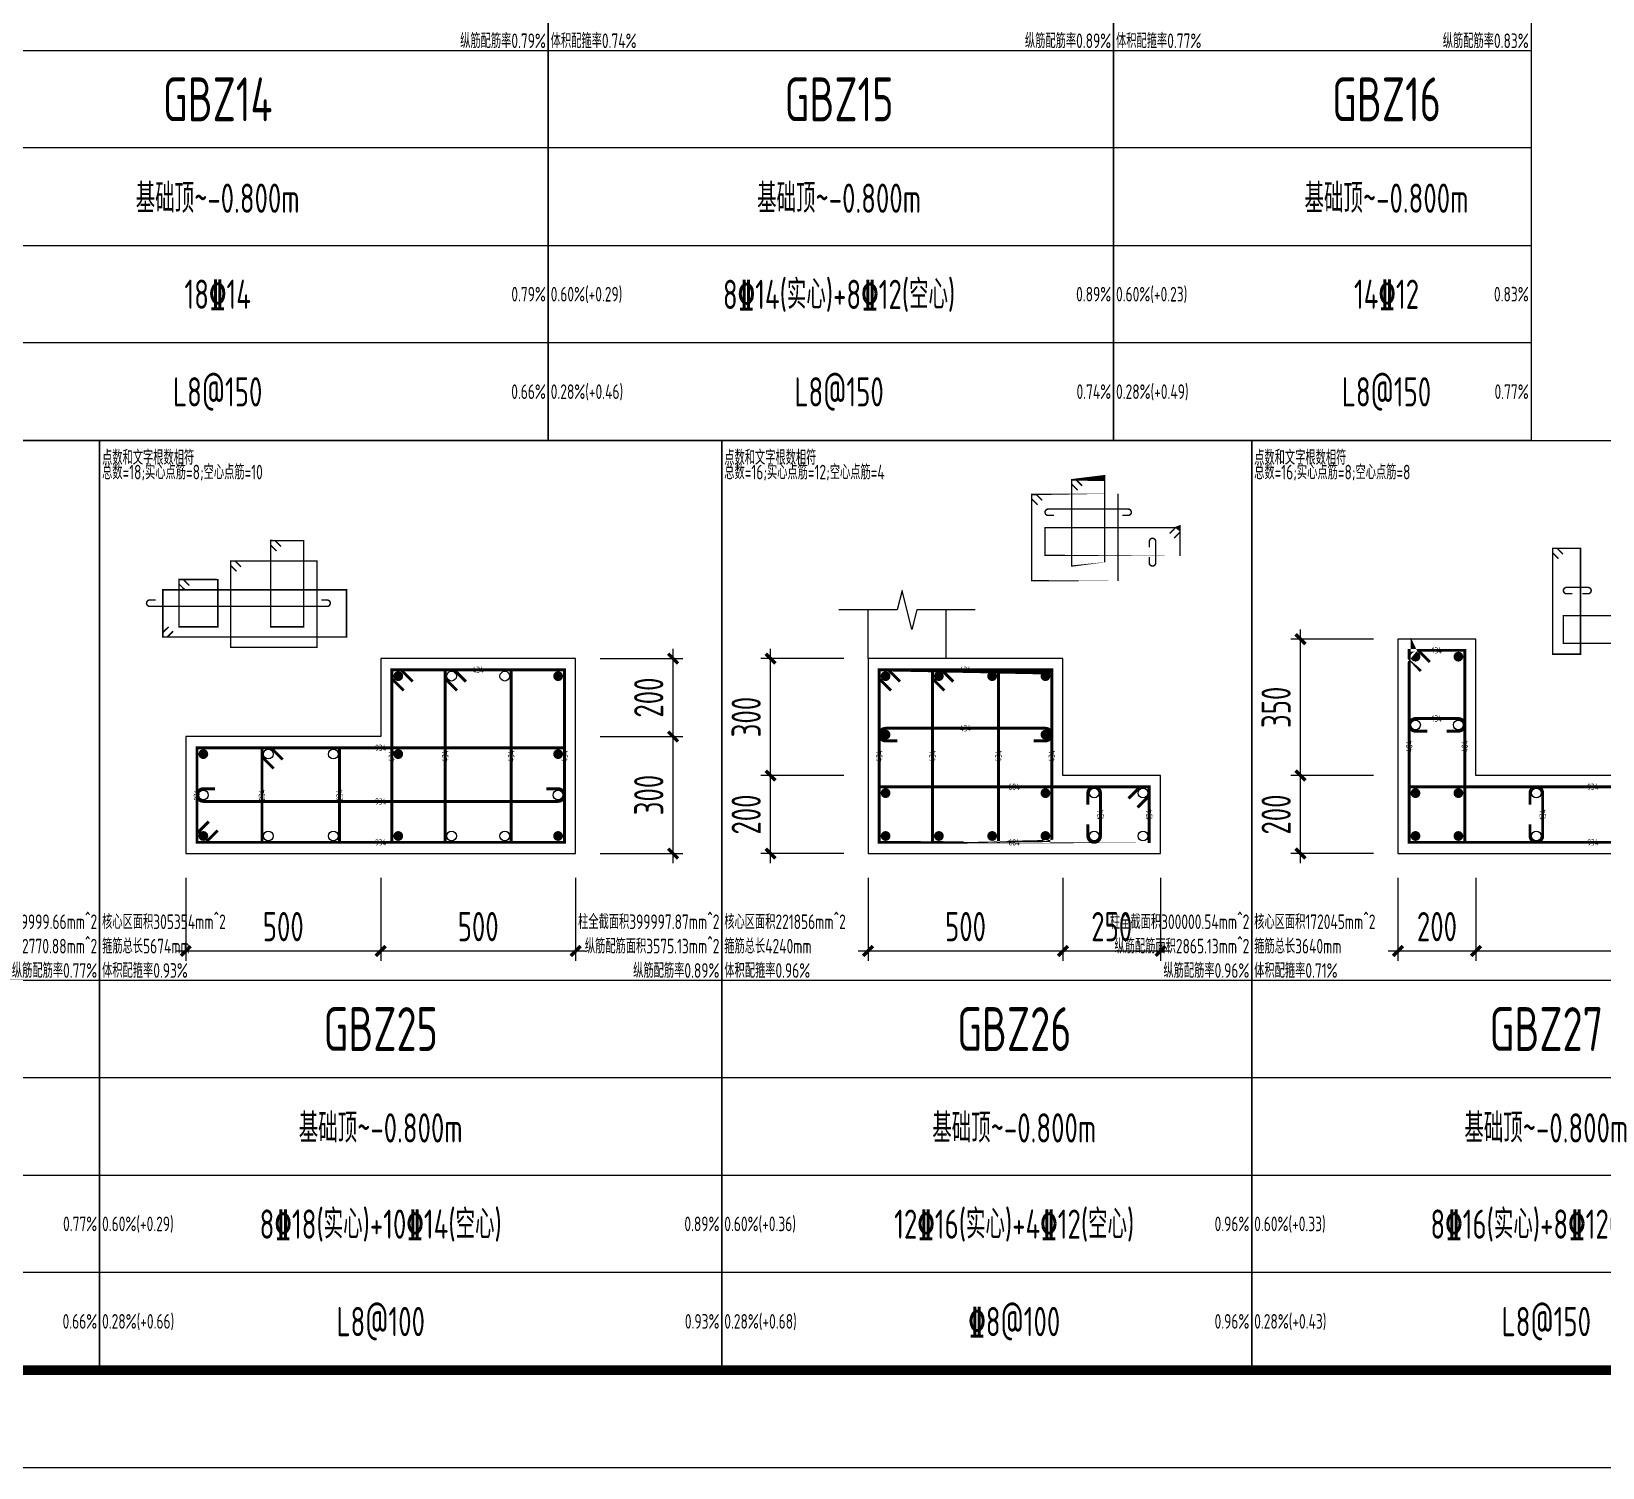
# Model space of a CAD drawing. Extents: x -1712635 to -854203, y -534641 to -21985.
# Drawn here: x -1324721 to -1308601, y -120393 to -105658 of the extents above; entities that cross this region are included whole.
import ezdxf
from ezdxf.enums import TextEntityAlignment as Align

# ---------------------------------------------------------------- set-up
doc = ezdxf.new("R2010")
doc.units = 0
doc.header["$LTSCALE"] = 1000
doc.layers.get('0').update_dxf_attribs({"linetype": 'CONTINUOUS'})
doc.layers.get('Defpoints').update_dxf_attribs({"linetype": 'CONTINUOUS'})
for name, color, linetype in [('-TK', 7, 'CONTINUOUS'), ('COLU_DE_DIM', 3, 'CONTINUOUS'), ('COLU_DE_TH', 7, 'CONTINUOUS'), ('LINK', 6, 'CONTINUOUS'), ('LINK-INDEX', 6, 'CONTINUOUS'), ('REIN', 6, 'CONTINUOUS'), ('TAB', 7, 'CONTINUOUS'), ('TAB_TEXT', 7, 'CONTINUOUS'), ('THIN', 7, 'CONTINUOUS')]:
    doc.layers.add(name, color=color, linetype=linetype)
doc.layers.add('箍筋长度', color=3, linetype='CONTINUOUS', plot=False)
doc.layers.add('配箍校核', color=34, linetype='CONTINUOUS', plot=False)
doc.styles.add('BW_Rein', font='Tssdeng.shx', dxfattribs={"width": 0.7, "bigfont": 'hztxt.shx'})
doc.styles.add('TSSD_DIMENSION', font='Tssdeng.shx', dxfattribs={"width": 0.7, "bigfont": 'tssdchn.shx'})
doc.styles.add('TSSD_REIN', font='tssdeng.shx', dxfattribs={"width": 0.7, "height": 300, "bigfont": 'tssdchn.shx'})
doc.dimstyles.new('TSSD_25_100', dxfattribs={"dimtxt": 300, "dimasz": 100, "dimexe": 100, "dimexo": 250, "dimgap": 100, "dimtad": 1, "dimdec": 0, "dimlfac": 0.25, "dimzin": 0, "dimdsep": 46, "dimtxsty": 'TSSD_DIMENSION', "dimblk": 'ARCHTICK', "dimcen": 0, "dimdle": 100, "dimclrt": 7, "dimadec": 0, "dimazin": 0, "dimtfac": 1, "dimtdec": 0, "dimtix": 1, "dimtmove": 2, "dimatfit": 3, "dimldrblk": 'ARCHTICK', "dimfxl": 0, "dimtolj": 1, "dimtzin": 0, "dimarcsym": 0})

# ---------------------------------------------------------------- blocks, each defined once
blk = doc.blocks.new('_ArchTick')
at = {"color": 0, "const_width": 0.35}
blk.add_lwpolyline([(-0.5, -0.5), (0.5, 0.5)], dxfattribs=at)
blk = doc.blocks.new('*D282')
at = {"layer": 'COLU_DE_DIM', "color": 0, "lineweight": -2}
for p, q in [((-1323137.053303385, -114342.7904339787), (-1323137.053303385, -115192.7904339787)), ((-1321137.057811829, -114342.7904339787), (-1321137.057811829, -115192.7904339787)), ((-1323237.053303385, -115092.7904339787), (-1321037.057811829, -115092.7904339787))]:
    blk.add_line(p, q, dxfattribs=at)
at = {"layer": 'Defpoints', "color": 0}
for p in [(-1323137.053303385, -114092.7904339787), (-1321137.057811829, -114092.7904339787), (-1321137.057811829, -115092.7904339787)]:
    blk.add_point(p, dxfattribs=at)
at = {"layer": 'COLU_DE_DIM', "color": 0, "lineweight": -2, "xscale": 100, "yscale": 100, "zscale": 100, "rotation": 180}
blk.add_blockref('_ArchTick', (-1323137.053303385, -115092.7904339787), dxfattribs=at)
at = {"layer": 'COLU_DE_DIM', "color": 0, "lineweight": -2, "xscale": 100, "yscale": 100, "zscale": 100}
blk.add_blockref('_ArchTick', (-1321137.057811829, -115092.7904339787), dxfattribs=at)
at = {"layer": 'COLU_DE_DIM', "color": 7, "insert": (-1322137.055557607, -114842.7904339787), "char_height": 300, "attachment_point": 5, "style": 'TSSD_DIMENSION'}
blk.add_mtext('\\A1;500', dxfattribs=at)
blk = doc.blocks.new('*D283')
at = {"layer": 'COLU_DE_DIM', "color": 0, "lineweight": -2}
for p, q in [((-1321137.057811829, -114342.7904339787), (-1321137.057811829, -115192.7904339787)), ((-1319137.08642144, -114342.7904339787), (-1319137.08642144, -115192.7904339787)), ((-1321237.057811829, -115092.7904339787), (-1319037.08642144, -115092.7904339787))]:
    blk.add_line(p, q, dxfattribs=at)
at = {"layer": 'Defpoints', "color": 0}
for p in [(-1321137.057811829, -114092.7904339787), (-1319137.08642144, -114092.7904339787), (-1319137.08642144, -115092.7904339787)]:
    blk.add_point(p, dxfattribs=at)
at = {"layer": 'COLU_DE_DIM', "color": 0, "lineweight": -2, "xscale": 100, "yscale": 100, "zscale": 100, "rotation": 180}
blk.add_blockref('_ArchTick', (-1321137.057811829, -115092.7904339787), dxfattribs=at)
at = {"layer": 'COLU_DE_DIM', "color": 0, "lineweight": -2, "xscale": 100, "yscale": 100, "zscale": 100}
blk.add_blockref('_ArchTick', (-1319137.08642144, -115092.7904339787), dxfattribs=at)
at = {"layer": 'COLU_DE_DIM', "color": 7, "insert": (-1320137.072116634, -114842.7904339787), "char_height": 300, "attachment_point": 5, "style": 'TSSD_DIMENSION'}
blk.add_mtext('\\A1;500', dxfattribs=at)
blk = doc.blocks.new('*D284')
at = {"layer": 'COLU_DE_DIM', "color": 0, "lineweight": -2}
for p, q in [((-1318137.057811829, -114192.7904339787), (-1318137.057811829, -112792.7904305903)), ((-1318887.057811829, -112892.7904305903), (-1318037.057811829, -112892.7904305903)), ((-1318887.057811829, -114092.7904339787), (-1318037.057811829, -114092.7904339787))]:
    blk.add_line(p, q, dxfattribs=at)
at = {"layer": 'Defpoints', "color": 0}
for p in [(-1319137.057811829, -112892.7904305903), (-1318137.057811829, -112892.7904305903), (-1319137.057811829, -114092.7904339787)]:
    blk.add_point(p, dxfattribs=at)
at = {"layer": 'COLU_DE_DIM', "color": 0, "lineweight": -2, "xscale": 100, "yscale": 100, "zscale": 100}
for p, rotation in [((-1318137.057811829, -112892.7904305903), 90), ((-1318137.057811829, -114092.7904339787), 270)]:
    blk.add_blockref('_ArchTick', p, dxfattribs=dict(at, rotation=rotation))
at = {"layer": 'COLU_DE_DIM', "color": 7, "insert": (-1318387.057811829, -113492.7904322847), "char_height": 300, "attachment_point": 5, "rotation": 90, "style": 'TSSD_DIMENSION'}
blk.add_mtext('\\A1;300', dxfattribs=at)
blk = doc.blocks.new('*D285')
at = {"layer": 'COLU_DE_DIM', "color": 0, "lineweight": -2}
for p, q in [((-1318137.057811829, -112992.7904305903), (-1318137.057811829, -111992.7904347786)), ((-1318887.057811829, -112092.7904347786), (-1318037.057811829, -112092.7904347786)), ((-1318887.057811829, -112892.7904305903), (-1318037.057811829, -112892.7904305903))]:
    blk.add_line(p, q, dxfattribs=at)
at = {"layer": 'Defpoints', "color": 0}
for p in [(-1319137.057811829, -112092.7904347786), (-1318137.057811829, -112092.7904347786), (-1319137.057811829, -112892.7904305903)]:
    blk.add_point(p, dxfattribs=at)
at = {"layer": 'COLU_DE_DIM', "color": 0, "lineweight": -2, "xscale": 100, "yscale": 100, "zscale": 100}
for p, rotation in [((-1318137.057811829, -112092.7904347786), 90), ((-1318137.057811829, -112892.7904305903), 270)]:
    blk.add_blockref('_ArchTick', p, dxfattribs=dict(at, rotation=rotation))
at = {"layer": 'COLU_DE_DIM', "color": 7, "insert": (-1318387.057811829, -112492.7904326846), "char_height": 300, "attachment_point": 5, "rotation": 90, "style": 'TSSD_DIMENSION'}
blk.add_mtext('\\A1;200', dxfattribs=at)
blk = doc.blocks.new('*D286')
at = {"layer": 'COLU_DE_DIM', "color": 0, "lineweight": -2}
for p, q in [((-1316137.029202182, -114342.7904348215), (-1316137.029202182, -115192.7904348215)), ((-1314137.057811829, -114342.7904348215), (-1314137.057811829, -115192.7904348215)), ((-1316237.029202182, -115092.7904348215), (-1314037.057811829, -115092.7904348215))]:
    blk.add_line(p, q, dxfattribs=at)
at = {"layer": 'Defpoints', "color": 0}
for p in [(-1316137.029202182, -114092.7904348215), (-1314137.057811829, -114092.7904348215), (-1314137.057811829, -115092.7904348215)]:
    blk.add_point(p, dxfattribs=at)
at = {"layer": 'COLU_DE_DIM', "color": 0, "lineweight": -2, "xscale": 100, "yscale": 100, "zscale": 100, "rotation": 180}
blk.add_blockref('_ArchTick', (-1316137.029202182, -115092.7904348215), dxfattribs=at)
at = {"layer": 'COLU_DE_DIM', "color": 0, "lineweight": -2, "xscale": 100, "yscale": 100, "zscale": 100}
blk.add_blockref('_ArchTick', (-1314137.057811829, -115092.7904348215), dxfattribs=at)
at = {"layer": 'COLU_DE_DIM', "color": 7, "insert": (-1315137.043507005, -114842.7904348215), "char_height": 300, "attachment_point": 5, "style": 'TSSD_DIMENSION'}
blk.add_mtext('\\A1;500', dxfattribs=at)
blk = doc.blocks.new('*D287')
at = {"layer": 'COLU_DE_DIM', "color": 0, "lineweight": -2}
for p, q in [((-1314137.057811829, -114342.7904348215), (-1314137.057811829, -115192.7904348215)), ((-1313137.011294806, -114342.7904348215), (-1313137.011294806, -115192.7904348215)), ((-1314237.057811829, -115092.7904348215), (-1313037.011294806, -115092.7904348215))]:
    blk.add_line(p, q, dxfattribs=at)
at = {"layer": 'Defpoints', "color": 0}
for p in [(-1314137.057811829, -114092.7904348215), (-1313137.011294806, -114092.7904348215), (-1313137.011294806, -115092.7904348215)]:
    blk.add_point(p, dxfattribs=at)
at = {"layer": 'COLU_DE_DIM', "color": 0, "lineweight": -2, "xscale": 100, "yscale": 100, "zscale": 100, "rotation": 180}
blk.add_blockref('_ArchTick', (-1314137.057811829, -115092.7904348215), dxfattribs=at)
at = {"layer": 'COLU_DE_DIM', "color": 0, "lineweight": -2, "xscale": 100, "yscale": 100, "zscale": 100}
blk.add_blockref('_ArchTick', (-1313137.011294806, -115092.7904348215), dxfattribs=at)
at = {"layer": 'COLU_DE_DIM', "color": 7, "insert": (-1313637.034553317, -114842.7904348215), "char_height": 300, "attachment_point": 5, "style": 'TSSD_DIMENSION'}
blk.add_mtext('\\A1;250', dxfattribs=at)
blk = doc.blocks.new('*D288')
at = {"layer": 'COLU_DE_DIM', "color": 0, "lineweight": -2}
for p, q in [((-1316387.029202217, -113292.7904348214), (-1317237.029202217, -113292.7904348214)), ((-1317137.029202217, -114192.7904348215), (-1317137.029202217, -113192.7904348214)), ((-1316387.029202217, -114092.7904348215), (-1317237.029202217, -114092.7904348215))]:
    blk.add_line(p, q, dxfattribs=at)
at = {"layer": 'Defpoints', "color": 0}
for p in [(-1317137.029202217, -113292.7904348214), (-1316137.029202217, -113292.7904348214), (-1316137.029202217, -114092.7904348215)]:
    blk.add_point(p, dxfattribs=at)
at = {"layer": 'COLU_DE_DIM', "color": 0, "lineweight": -2, "xscale": 100, "yscale": 100, "zscale": 100}
for p, rotation in [((-1317137.029202217, -113292.7904348214), 90), ((-1317137.029202217, -114092.7904348215), 270)]:
    blk.add_blockref('_ArchTick', p, dxfattribs=dict(at, rotation=rotation))
at = {"layer": 'COLU_DE_DIM', "color": 7, "insert": (-1317387.029202217, -113692.7904348217), "char_height": 300, "attachment_point": 5, "rotation": 90, "style": 'TSSD_DIMENSION'}
blk.add_mtext('\\A1;200', dxfattribs=at)
blk = doc.blocks.new('*D289')
at = {"layer": 'COLU_DE_DIM', "color": 0, "lineweight": -2}
for p, q in [((-1317137.029202217, -113392.7904348214), (-1317137.029202217, -111992.7904348215)), ((-1316387.029202217, -112092.7904348215), (-1317237.029202217, -112092.7904348215)), ((-1316387.029202217, -113292.7904348214), (-1317237.029202217, -113292.7904348214))]:
    blk.add_line(p, q, dxfattribs=at)
at = {"layer": 'Defpoints', "color": 0}
for p in [(-1317137.029202217, -112092.7904348215), (-1316137.029202217, -112092.7904348215), (-1316137.029202217, -113292.7904348214)]:
    blk.add_point(p, dxfattribs=at)
at = {"layer": 'COLU_DE_DIM', "color": 0, "lineweight": -2, "xscale": 100, "yscale": 100, "zscale": 100}
for p, rotation in [((-1317137.029202217, -112092.7904348215), 90), ((-1317137.029202217, -113292.7904348214), 270)]:
    blk.add_blockref('_ArchTick', p, dxfattribs=dict(at, rotation=rotation))
at = {"layer": 'COLU_DE_DIM', "color": 7, "insert": (-1317387.029202217, -112692.7904348217), "char_height": 300, "attachment_point": 5, "rotation": 90, "style": 'TSSD_DIMENSION'}
blk.add_mtext('\\A1;300', dxfattribs=at)
blk = doc.blocks.new('*D294')
at = {"layer": 'COLU_DE_DIM', "color": 0, "lineweight": -2}
for p, q in [((-1310700.184408759, -114342.7904348215), (-1310700.184408759, -115192.7904348215)), ((-1309900.184408759, -114342.7904348215), (-1309900.184408759, -115192.7904348215)), ((-1310800.184408759, -115092.7904348215), (-1309800.184408759, -115092.7904348215))]:
    blk.add_line(p, q, dxfattribs=at)
at = {"layer": 'Defpoints', "color": 0}
for p in [(-1310700.184408759, -114092.7904348215), (-1309900.184408759, -114092.7904348215), (-1309900.184408759, -115092.7904348215)]:
    blk.add_point(p, dxfattribs=at)
at = {"layer": 'COLU_DE_DIM', "color": 0, "lineweight": -2, "xscale": 100, "yscale": 100, "zscale": 100, "rotation": 180}
blk.add_blockref('_ArchTick', (-1310700.184408759, -115092.7904348215), dxfattribs=at)
at = {"layer": 'COLU_DE_DIM', "color": 0, "lineweight": -2, "xscale": 100, "yscale": 100, "zscale": 100}
blk.add_blockref('_ArchTick', (-1309900.184408759, -115092.7904348215), dxfattribs=at)
at = {"layer": 'COLU_DE_DIM', "color": 7, "insert": (-1310300.184408759, -114842.7904348215), "char_height": 300, "attachment_point": 5, "style": 'TSSD_DIMENSION'}
blk.add_mtext('\\A1;200', dxfattribs=at)
blk = doc.blocks.new('*D295')
at = {"layer": 'COLU_DE_DIM', "color": 0, "lineweight": -2}
for p, q in [((-1309900.184408759, -114342.7904348215), (-1309900.184408759, -115192.7904348215)), ((-1306700.182869201, -114342.7904348215), (-1306700.182869201, -115192.7904348215)), ((-1310000.184408759, -115092.7904348215), (-1306600.182869201, -115092.7904348215))]:
    blk.add_line(p, q, dxfattribs=at)
at = {"layer": 'Defpoints', "color": 0}
for p in [(-1309900.184408759, -114092.7904348215), (-1306700.182869201, -114092.7904348215), (-1306700.182869201, -115092.7904348215)]:
    blk.add_point(p, dxfattribs=at)
at = {"layer": 'COLU_DE_DIM', "color": 0, "lineweight": -2, "xscale": 100, "yscale": 100, "zscale": 100, "rotation": 180}
blk.add_blockref('_ArchTick', (-1309900.184408759, -115092.7904348215), dxfattribs=at)
at = {"layer": 'COLU_DE_DIM', "color": 0, "lineweight": -2, "xscale": 100, "yscale": 100, "zscale": 100}
blk.add_blockref('_ArchTick', (-1306700.182869201, -115092.7904348215), dxfattribs=at)
at = {"layer": 'COLU_DE_DIM', "color": 7, "insert": (-1308300.18363898, -114842.7904348215), "char_height": 300, "attachment_point": 5, "style": 'TSSD_DIMENSION'}
blk.add_mtext('\\A1;800', dxfattribs=at)
blk = doc.blocks.new('*D296')
at = {"layer": 'COLU_DE_DIM', "color": 0, "lineweight": -2}
for p, q in [((-1310950.184408759, -113292.7904348215), (-1311800.184408759, -113292.7904348215)), ((-1311700.184408759, -114192.7904348215), (-1311700.184408759, -113192.7904348215)), ((-1310950.184408759, -114092.7904348215), (-1311800.184408759, -114092.7904348215))]:
    blk.add_line(p, q, dxfattribs=at)
at = {"layer": 'Defpoints', "color": 0}
for p in [(-1311700.184408759, -113292.7904348215), (-1310700.184408759, -113292.7904348215), (-1310700.184408759, -114092.7904348215)]:
    blk.add_point(p, dxfattribs=at)
at = {"layer": 'COLU_DE_DIM', "color": 0, "lineweight": -2, "xscale": 100, "yscale": 100, "zscale": 100}
for p, rotation in [((-1311700.184408759, -113292.7904348215), 90), ((-1311700.184408759, -114092.7904348215), 270)]:
    blk.add_blockref('_ArchTick', p, dxfattribs=dict(at, rotation=rotation))
at = {"layer": 'COLU_DE_DIM', "color": 7, "insert": (-1311950.184408759, -113692.7904348217), "char_height": 300, "attachment_point": 5, "rotation": 90, "style": 'TSSD_DIMENSION'}
blk.add_mtext('\\A1;200', dxfattribs=at)
blk = doc.blocks.new('*D297')
at = {"layer": 'COLU_DE_DIM', "color": 0, "lineweight": -2}
for p, q in [((-1311700.184408759, -113392.7904348215), (-1311700.184408759, -111793.1285749106)), ((-1310950.184408759, -111893.1285749106), (-1311800.184408759, -111893.1285749106)), ((-1310950.184408759, -113292.7904348215), (-1311800.184408759, -113292.7904348215))]:
    blk.add_line(p, q, dxfattribs=at)
at = {"layer": 'Defpoints', "color": 0}
for p in [(-1311700.184408759, -111893.1285749106), (-1310700.184408759, -111893.1285749106), (-1310700.184408759, -113292.7904348215)]:
    blk.add_point(p, dxfattribs=at)
at = {"layer": 'COLU_DE_DIM', "color": 0, "lineweight": -2, "xscale": 100, "yscale": 100, "zscale": 100}
for p, rotation in [((-1311700.184408759, -111893.1285749106), 90), ((-1311700.184408759, -113292.7904348215), 270)]:
    blk.add_blockref('_ArchTick', p, dxfattribs=dict(at, rotation=rotation))
at = {"layer": 'COLU_DE_DIM', "color": 7, "insert": (-1311950.184408759, -112592.9595048662), "char_height": 300, "attachment_point": 5, "rotation": 90, "style": 'TSSD_DIMENSION'}
blk.add_mtext('\\A1;350', dxfattribs=at)
blk = doc.blocks.new('A1')
blk.add_lwpolyline([(0, 59400), (0, 0), (84100, 0), (84100, 59400)], close=True)
at = {"const_width": 100}
blk.add_lwpolyline([(2500, 58400), (2500, 1000), (83100, 1000), (83100, 58400)], close=True, dxfattribs=at)

msp = doc.modelspace()

# ---------------------------------------------------------------- linework, layer by layer
at = {"layer": 'COLU_DE_TH'}
msp.add_lwpolyline([(-1309900.184408759, -113292.7904348215), (-1309900.184408759, -111893.1285749106), (-1310700.184408759, -111893.1285749106), (-1310700.184408759, -114092.7904348215), (-1306700.182869201, -114092.7904348215), (-1306700.182869201, -113292.7904348215), (-1309900.184408759, -113292.7904348215)], close=True, dxfattribs=at)
at = {"layer": 'COLU_DE_TH', "color": 7}
for points in [[(-1319137.08642144, -112092.7904347786), (-1319937.057811829, -112092.7904348215), (-1321137.057811829, -112092.7904348215), (-1321137.057810982, -112892.7904305903), (-1323137.053303385, -112892.7904305903), (-1323137.053304231, -114092.7904339787), (-1319137.057811829, -114092.7904348215), (-1319137.08642144, -112092.7904347786)], [(-1315337.057811825, -112092.7904349727), (-1316137.029202182, -112092.790435028), (-1316137.057811829, -114092.7904348215), (-1313137.011294806, -114092.7904339787), (-1313137.011294806, -113292.7904348214), (-1314137.057811829, -113292.7904348214), (-1314137.057811829, -112092.7904348215), (-1315337.057811825, -112092.7904349727)]]:
    msp.add_lwpolyline(points, close=True, dxfattribs=at)
at = {"layer": 'LINK', "const_width": 30}
for points in [[(-1310465.184408675, -112220.0524564449), (-1310585.184408758, -112100.0524565278), (-1310585.184408757, -112008.1285749304), (-1310015.184408757, -112008.1285749304), (-1310015.184408763, -113977.790434801), (-1310585.184408754, -113977.790434801), (-1310585.184408757, -112008.1285749304), (-1310493.260527273, -112008.1285749162), (-1310373.260527191, -112128.1285748334)], [(-1307027.10675074, -113527.7904348378), (-1306907.106750758, -113407.7904348201), (-1306815.182869219, -113407.7904348206), (-1306815.182869216, -113977.7904348228), (-1310585.18440876, -113977.7904348227), (-1310585.184408759, -113407.7904348206), (-1306815.182869219, -113407.7904348206), (-1306815.182869205, -113499.7143163461), (-1306935.182869187, -113619.7143163638)]]:
    msp.add_lwpolyline(points, dxfattribs=at)
at = {"layer": 'LINK', "color": 6, "const_width": 30}
for points in [[(-1320902.057811592, -112419.7143163967), (-1321022.057811604, -112299.7143164091), (-1321022.057811696, -112207.7904348115), (-1319252.084776407, -112207.7904347735), (-1319252.059456897, -113977.7904347951), (-1321022.057809838, -113977.7904344222), (-1321022.057811696, -112207.7904348115), (-1320930.133930017, -112207.790434803), (-1320810.133930004, -112327.7904347906)], [(-1320355.400681488, -112419.714901791), (-1320475.399823256, -112299.7140435655), (-1320475.399823352, -112207.7895043451), (-1319798.742764684, -112207.7991844613), (-1319798.717445174, -113977.7991845211), (-1320475.399821494, -113977.7895039868), (-1320475.399823352, -112207.7895043451), (-1320383.475284228, -112207.7908193988), (-1320263.476142459, -112327.7916776242)], [(-1315902.033020566, -112419.7145174206), (-1316022.032162176, -112299.7136590376), (-1316022.030847236, -112207.7904350192), (-1314252.057811829, -112207.7904348365), (-1314252.057811838, -113977.790434283), (-1316022.056166767, -113977.7904347803), (-1316022.030847236, -112207.7904350192), (-1315930.107623042, -112207.7904350063), (-1315810.108481431, -112327.7912933894)], [(-1315355.374173919, -112419.7217512542), (-1315475.37417383, -112299.7217511651), (-1315475.372858893, -112207.7991846723), (-1314798.715800236, -112207.789505002), (-1314798.715800245, -113977.7895044737), (-1315475.398178424, -113977.7991844515), (-1315475.372858893, -112207.7991846723), (-1315383.45029224, -112207.7978697116), (-1315263.450292329, -112327.7978698007)], [(-1322810.129422415, -113857.7904341022), (-1322930.129422494, -113977.7904340241), (-1323022.053304134, -113977.790434002), (-1323022.053303451, -113007.7904305863), (-1319252.073332537, -113007.790430583), (-1319252.059456875, -113977.7904347941), (-1323022.053304134, -113977.790434002), (-1323022.053304063, -113885.8665523349), (-1322902.053303985, -113765.866552413)], [(-1322235.388139449, -113219.7143126507), (-1322355.388139291, -113099.7143124928), (-1322355.388139224, -113007.7904310405), (-1321558.722975089, -113007.7904313107), (-1321558.722974071, -113977.7904351916), (-1322355.388139908, -113977.7904344161), (-1322355.388139224, -113007.7904310405), (-1322263.464257623, -113007.7904310669), (-1322143.464257781, -113127.7904312249)], [(-1313463.935176267, -113527.7904348584), (-1313343.935176287, -113407.7904348384), (-1313252.011294774, -113407.790434838), (-1313252.011294776, -113977.7904340078), (-1316022.056166752, -113977.7904347861), (-1316022.048013001, -113407.790434838), (-1313252.011294774, -113407.790434838), (-1313252.011294754, -113499.7143163406), (-1313372.011294734, -113619.7143163605)]]:
    msp.add_lwpolyline(points, dxfattribs=at)
for points in [[(-1314437.057811838, -112937.7904348409), (-1314317.057811838, -112937.7904348409, 1), (-1314317.057811838, -112807.7904348409), (-1315957.048942823, -112807.7904348408, 1), (-1315957.048942823, -112937.7904348408), (-1315837.048942823, -112937.7904348408)], [(-1322837.053303504, -113427.7904323003), (-1322957.053303504, -113427.7904323003, 1), (-1322957.053303504, -113557.7904323003), (-1319317.072402746, -113557.790432297, 1), (-1319317.072402746, -113427.790432297), (-1319437.072402746, -113427.790432297)], [(-1313882.034553318, -113792.7904343063), (-1313882.034553318, -113912.7904343063, 1), (-1313752.034553318, -113912.7904343063), (-1313752.034553316, -113472.7904348432, 1), (-1313882.034553316, -113472.7904348432), (-1313882.034553316, -113592.7904348432)]]:
    msp.add_lwpolyline(points, format="xyb", dxfattribs=at)
at = {"layer": 'LINK', "const_width": 30}
for points in [[(-1310200.184408766, -112837.959504863), (-1310080.184408766, -112837.959504863, 1), (-1310080.184408766, -112707.959504863), (-1310520.184408758, -112707.959504863, 1), (-1310520.184408758, -112837.959504863), (-1310400.184408758, -112837.959504863)], [(-1309345.184023877, -113792.7904348266), (-1309345.184023877, -113912.7904348266, 1), (-1309215.184023877, -113912.7904348266), (-1309215.184023876, -113472.7904348219, 1), (-1309345.184023876, -113472.7904348219), (-1309345.184023876, -113592.7904348219)]]:
    msp.add_lwpolyline(points, format="xyb", dxfattribs=at)
at = {"layer": 'LINK-INDEX', "color": 6, "const_width": 15.00000095367432}
for points in [[(-1313987.530501543, -110364.7390445565), (-1314047.530501595, -110304.7390446088), (-1314047.529844128, -110258.7777612757), (-1313709.201314789, -110258.7729214405), (-1313709.201314793, -111143.7729211742), (-1314047.542503893, -111143.7777611631), (-1314047.529844128, -110258.7777612757), (-1314001.568560884, -110258.7771038174), (-1313941.568560832, -110318.7771037651)], [(-1314397.524421904, -110514.7354277816), (-1314457.523992846, -110454.7349987268), (-1314457.523335383, -110408.773386487), (-1313572.536817684, -110408.7733863956), (-1313572.536817688, -111293.7733861084), (-1314457.535995149, -111293.773386357), (-1314457.523335383, -110408.773386487), (-1314411.561723258, -110408.7733864811), (-1314351.562152316, -110468.7738155359)], [(-1313041.811002671, -110808.7733865186), (-1312981.811002606, -110748.7733865842), (-1312935.849062064, -110748.7733865819), (-1312935.849062065, -111033.7733861686), (-1314320.871498077, -111033.7733865577), (-1314320.867421201, -110748.7733865819), (-1312935.849062064, -110748.7733865819), (-1312935.849062072, -110794.7353272183), (-1312995.849062138, -110854.7353271526)], [(-1322206.2330783, -110987.9189791422), (-1322266.232648781, -110927.9185496266), (-1322266.232648835, -110881.9562804726), (-1321927.904119486, -110881.9611205306), (-1321927.891459731, -111766.9611205716), (-1322266.232647906, -111766.9562803044), (-1322266.232648835, -110881.9562804726), (-1322220.27037909, -110881.9569379835), (-1322160.270808609, -110941.957367499)], [(-1322616.226140071, -111197.918687615), (-1322676.226140018, -111137.9186875621), (-1322676.226140068, -111091.9567467974), (-1321791.239622433, -111091.9567467783), (-1321791.226962678, -111976.9567467899), (-1322676.226139139, -111976.9567466035), (-1322676.226140068, -111091.9567467974), (-1322630.264199167, -111091.9567467924), (-1322570.26419922, -111151.9567468454)], [(-1323266.931157392, -111811.9567459323), (-1323326.931157452, -111871.956745873), (-1323372.893098235, -111871.9567458657), (-1323372.893097894, -111386.956744154), (-1321487.903112453, -111386.9567441524), (-1321487.896174622, -111871.9567462617), (-1323372.893098235, -111871.9567458657), (-1323372.893098217, -111825.9948050173), (-1323312.893098157, -111765.9948050766)], [(-1323146.226807033, -111387.9186844573), (-1323206.226806769, -111327.9186841934), (-1323206.226806763, -111281.95674381), (-1322807.89422467, -111281.9567439452), (-1322807.894224161, -111766.956745934), (-1323206.226807105, -111766.9567455463), (-1323206.226806763, -111281.95674381), (-1323160.264865986, -111281.9567438142), (-1323100.264866249, -111341.9567440781)]]:
    msp.add_lwpolyline(points, dxfattribs=at)
for points in [[(-1313528.372320601, -110623.7733863744), (-1313468.372320601, -110623.7733863744, 1), (-1313468.372320601, -110558.7733863744), (-1314288.367886094, -110558.7733863743, 1), (-1314288.367886094, -110623.7733863743), (-1314228.367886094, -110623.7733863743)], [(-1313250.860691341, -111051.2733861071), (-1313250.860691341, -111111.2733861071, 1), (-1313185.860691341, -111111.2733861071), (-1313185.86069134, -110891.2733863755, 1), (-1313250.86069134, -110891.2733863755), (-1313250.86069134, -110951.2733863755)], [(-1323447.059388905, -111491.9567444644), (-1323507.059388905, -111491.9567444644, 1), (-1323507.059388905, -111556.9567444644), (-1321687.068938526, -111556.9567444628, 1), (-1321687.068938526, -111491.9567444628), (-1321747.068938526, -111491.9567444628)]]:
    msp.add_lwpolyline(points, format="xyb", dxfattribs=at)
at = {"layer": 'LINK-INDEX', "const_width": 15.00000095367432}
for points in [[(-1309052.609212524, -111068.3670508141), (-1309112.609212423, -111008.3670507125), (-1309112.609212419, -110962.4051099591), (-1308827.609212416, -110962.4051099591), (-1308827.60921242, -112047.2360399358), (-1309112.609212418, -112047.2360399358), (-1309112.609212419, -110962.4051099591), (-1309066.647271535, -110962.4051099801), (-1309006.647271636, -111022.4051100818)], [(-1307223.570383378, -111712.236040032), (-1307163.570383476, -111652.2360399333), (-1307117.608442598, -111652.2360399311), (-1307117.608442596, -111937.2360399365), (-1309002.609212436, -111937.2360399365), (-1309002.609212435, -111652.2360399311), (-1307117.608442598, -111652.2360399311), (-1307117.608442608, -111698.1979806502), (-1307177.608442509, -111758.197980749)]]:
    msp.add_lwpolyline(points, dxfattribs=at)
msp.add_lwpolyline([(-1308810.109212421, -111427.3205749533), (-1308750.109212421, -111427.3205749533, 1), (-1308750.109212421, -111362.3205749533), (-1308970.109212416, -111362.3205749533, 1), (-1308970.109212416, -111427.3205749533), (-1308910.109212416, -111427.3205749533)], format="xyb", dxfattribs=at)
at = {"layer": 'REIN', "const_width": 50}
for points in [[(-1310545.184408758, -112073.1285749068, 1), (-1310495.184408758, -112073.1285749068, 1), (-1310545.184408758, -112073.1285749068)], [(-1310105.184408761, -112073.1285749068, 1), (-1310055.184408761, -112073.1285749068, 1), (-1310105.184408761, -112073.1285749068)], [(-1310545.184408758, -113472.7904348193, 1), (-1310495.184408758, -113472.7904348193, 1), (-1310545.184408758, -113472.7904348193)], [(-1310105.184408766, -113472.7904348193, 1), (-1310055.184408766, -113472.7904348193, 1), (-1310105.184408766, -113472.7904348193)], [(-1310545.184408755, -113912.7904348245, 1), (-1310495.184408755, -113912.7904348245, 1), (-1310545.184408755, -113912.7904348245)], [(-1310105.184408768, -113912.7904348241, 1), (-1310055.184408768, -113912.7904348241, 1), (-1310105.184408768, -113912.7904348241)]]:
    msp.add_lwpolyline(points, format="xyb", close=True, dxfattribs=at)
at = {"layer": 'REIN', "color": 6, "const_width": 50}
for points in [[(-1320982.057811623, -112272.7904348119, 1), (-1320932.057811623, -112272.7904348119, 1), (-1320982.057811623, -112272.7904348119)], [(-1319342.083846604, -112272.7904347767, 1), (-1319292.083846604, -112272.7904347767, 1), (-1319342.083846604, -112272.7904347767)], [(-1315982.031777038, -112272.7904350103, 1), (-1315932.031777038, -112272.7904350103, 1), (-1315982.031777038, -112272.7904350103)], [(-1315435.37378869, -112272.7982548544, 1), (-1315385.37378869, -112272.7982548544, 1), (-1315435.37378869, -112272.7982548544)], [(-1314888.715800231, -112272.7904348384, 1), (-1314838.715800231, -112272.7904348384, 1), (-1314888.715800231, -112272.7904348384)], [(-1314342.057811827, -112272.790434841, 1), (-1314292.057811827, -112272.790434841, 1), (-1314342.057811827, -112272.790434841)], [(-1315982.048942823, -112872.7904348408, 1), (-1315932.048942823, -112872.7904348408, 1), (-1315982.048942823, -112872.7904348408)], [(-1314342.057811838, -112872.7904348409, 1), (-1314292.057811838, -112872.7904348409, 1), (-1314342.057811838, -112872.7904348409)], [(-1322982.053303504, -113072.7904305871, 1), (-1322932.053303504, -113072.7904305871, 1), (-1322982.053303504, -113072.7904305871)], [(-1320982.057810782, -113072.7904305833, 1), (-1320932.057810782, -113072.7904305833, 1), (-1320982.057810782, -113072.7904305833)], [(-1319342.072402757, -113072.7904305818, 1), (-1319292.072402757, -113072.7904305818, 1), (-1319342.072402757, -113072.7904305818)], [(-1315982.048942823, -113472.7904348407, 1), (-1315932.048942823, -113472.7904348407, 1), (-1315982.048942823, -113472.7904348407)], [(-1314342.057811838, -113472.7904348408, 1), (-1314292.057811838, -113472.7904348408, 1), (-1314342.057811838, -113472.7904348408)], [(-1322982.053304096, -113912.7904340135, 1), (-1322932.053304096, -113912.7904340135, 1), (-1322982.053304096, -113912.7904340135)], [(-1320982.0578099, -113912.7904344326, 1), (-1320932.0578099, -113912.7904344326, 1), (-1320982.0578099, -113912.7904344326)], [(-1319342.060386718, -113912.7904347811, 1), (-1319292.060386718, -113912.7904347811, 1), (-1319342.060386718, -113912.7904347811)], [(-1315982.055236943, -113912.7904347632, 1), (-1315932.055236943, -113912.7904347632, 1), (-1315982.055236943, -113912.7904347632)], [(-1315435.397248595, -113912.7982546074, 1), (-1315385.397248595, -113912.7982546074, 1), (-1315435.397248595, -113912.7982546074)], [(-1314888.715800239, -113912.7904342999, 1), (-1314838.715800239, -113912.7904342999, 1), (-1314888.715800239, -113912.7904342999)], [(-1314342.05781184, -113912.790434304, 1), (-1314292.05781184, -113912.790434304, 1), (-1314342.05781184, -113912.790434304)]]:
    msp.add_lwpolyline(points, format="xyb", close=True, dxfattribs=at)
at = {"layer": 'REIN', "color": 6}
for centre in [(-1320410.399823284, -112272.790434238), (-1319863.741834888, -112272.7982546143), (-1322290.388139263, -113072.7904310571), (-1321623.722975023, -113072.7904312832), (-1322957.053303504, -113492.7904323003), (-1319317.072402746, -113492.790432297), (-1313817.034553316, -113472.7904348432), (-1313317.011294794, -113472.7904348364), (-1322290.388139856, -113912.7904344835), (-1321623.722974141, -113912.7904351325), (-1320410.399821562, -113912.7904338616), (-1319863.718375002, -113912.7982546187), (-1313817.034553318, -113912.7904343063), (-1313317.011294796, -113912.790434025)]:
    msp.add_circle(centre, 50, dxfattribs=at)
at = {"layer": 'REIN'}
for centre in [(-1310520.184408758, -112772.959504863), (-1310080.184408766, -112772.959504863), (-1309280.184023876, -113472.7904348219), (-1309280.184023877, -113912.7904348266)]:
    msp.add_circle(centre, 50, dxfattribs=at)
at = {"layer": 'TAB', "color": 7}
for points in [[(-1325917.752126958, -100315.4027921456), (-1319417.752123659, -100315.4027921456), (-1319417.752123659, -109854.0966134836), (-1325917.752126958, -109854.0966134836), (-1325917.752126958, -100315.4027921456), (-1325917.752126958, -105854.0966134836), (-1319417.752123659, -105854.0966134836), (-1319417.752123659, -106854.0966134836), (-1325917.752126958, -106854.0966134836), (-1325917.752126958, -107854.0966134836), (-1319417.752123659, -107854.0966134836), (-1319417.752123659, -108854.0966134836), (-1325917.752126958, -108854.0966134836)], [(-1319417.752123659, -100315.4027921456), (-1313617.736579171, -100315.4027921456), (-1313617.736579171, -109854.0966134836), (-1319417.752123659, -109854.0966134836), (-1319417.752123659, -100315.4027921456), (-1319417.752123659, -105854.0966134836), (-1313617.736579171, -105854.0966134836), (-1313617.736579171, -106854.0966134836), (-1319417.752123659, -106854.0966134836), (-1319417.752123659, -107854.0966134836), (-1313617.736579171, -107854.0966134836), (-1313617.736579171, -108854.0966134836), (-1319417.752123659, -108854.0966134836)], [(-1313617.736579171, -100315.4027921456), (-1309334.066582394, -100315.4027921456), (-1309334.066582394, -109854.0966134836), (-1313617.736579171, -109854.0966134836), (-1313617.736579171, -100315.4027921456), (-1313617.736579171, -105854.0966134836), (-1309334.066582394, -105854.0966134836), (-1309334.066582394, -106854.0966134836), (-1313617.736579171, -106854.0966134836), (-1313617.736579171, -107854.0966134836), (-1309334.066582394, -107854.0966134836), (-1309334.066582394, -108854.0966134836), (-1313617.736579171, -108854.0966134836)], [(-1330343.186694874, -109854.0966134835), (-1324020.823698823, -109854.0966134835), (-1324020.823698823, -119392.7904348215), (-1330343.186694874, -119392.7904348215), (-1330343.186694874, -109854.0966134835), (-1330343.186694874, -115392.7904348215), (-1324020.823698823, -115392.7904348215), (-1324020.823698823, -116392.7904348215), (-1330343.186694874, -116392.7904348215), (-1330343.186694874, -117392.7904348215), (-1324020.823698823, -117392.7904348215), (-1324020.823698823, -118392.7904348215), (-1330343.186694874, -118392.7904348215)], [(-1324020.823698823, -109854.0966134835), (-1317637.057811829, -109854.0966134835), (-1317637.057811829, -119392.7904348215), (-1324020.823698823, -119392.7904348215), (-1324020.823698823, -109854.0966134835), (-1324020.823698823, -115392.7904348215), (-1317637.057811829, -115392.7904348215), (-1317637.057811829, -116392.7904348215), (-1324020.823698823, -116392.7904348215), (-1324020.823698823, -117392.7904348215), (-1317637.057811829, -117392.7904348215), (-1317637.057811829, -118392.7904348215), (-1324020.823698823, -118392.7904348215)], [(-1317637.057811829, -109854.0966134835), (-1312200.184408759, -109854.0966134835), (-1312200.184408759, -119392.7904348215), (-1317637.057811829, -119392.7904348215), (-1317637.057811829, -109854.0966134835), (-1317637.057811829, -115392.7904348215), (-1312200.184408759, -115392.7904348215), (-1312200.184408759, -116392.7904348215), (-1317637.057811829, -116392.7904348215), (-1317637.057811829, -117392.7904348215), (-1312200.184408759, -117392.7904348215), (-1312200.184408759, -118392.7904348215), (-1317637.057811829, -118392.7904348215)]]:
    msp.add_lwpolyline(points, dxfattribs=at)
at = {"layer": 'TAB'}
msp.add_lwpolyline([(-1312200.184408759, -109854.0966134835), (-1306200.182869201, -109854.0966134835), (-1306200.182869201, -119392.7904348215), (-1312200.184408759, -119392.7904348215), (-1312200.184408759, -109854.0966134835), (-1312200.184408759, -115392.7904348215), (-1306200.182869201, -115392.7904348215), (-1306200.182869201, -116392.7904348215), (-1312200.184408759, -116392.7904348215), (-1312200.184408759, -117392.7904348215), (-1306200.182869201, -117392.7904348215), (-1306200.182869201, -118392.7904348215), (-1312200.184408759, -118392.7904348215)], dxfattribs=at)
at = {"layer": 'THIN', "color": 7}
for p, q in [((-1316137.029202182, -112092.790435028), (-1316137.029202217, -111592.790435028)), ((-1315337.057811825, -112092.7904349727), (-1315337.057811859, -111592.7904349727))]:
    msp.add_line(p, q, dxfattribs=at)
msp.add_lwpolyline([(-1315037.057811859, -111592.790434952), (-1315637.043507038, -111592.7904349935), (-1315687.043507024, -111792.7904349969), (-1315787.043507052, -111392.7904350038), (-1315837.043507038, -111592.7904350073), (-1316437.029202217, -111592.7904350488)], dxfattribs=at)

# ---------------------------------------------------------------- block references
at = {"layer": '-TK'}
msp.add_blockref('A1', (-1375868.904238457, -120392.7904348215), dxfattribs=at)

# ---------------------------------------------------------------- texts
at = {"layer": 'TAB_TEXT', "color": 7, "style": 'TSSD_REIN', "width": 0.7}
for s, height, p in [('GBZ14', 450, (-1322809.58038692, -106354.0966134836)), ('GBZ15', 450, (-1316434.238428703, -106354.0966134836)), ('GBZ16', 450, (-1310817.603669957, -106354.0966134836)), ('基础顶~-0.800m', 300, (-1322809.58038692, -107354.0966134836)), ('基础顶~-0.800m', 300, (-1316434.238428703, -107354.0966134836)), ('基础顶~-0.800m', 300, (-1310817.603669957, -107354.0966134836)), ('L8@150', 300, (-1322809.58038692, -109354.0966134836)), ('L8@150', 300, (-1316434.238428703, -109354.0966134836)), ('L8@150', 300, (-1310817.603669957, -109354.0966134836)), ('GBZ25', 450, (-1321137.05555803, -115892.7904348215)), ('GBZ26', 450, (-1314637.034553317, -115892.7904348215)), ('基础顶~-0.800m', 300, (-1321137.05555803, -116892.7904348215)), ('基础顶~-0.800m', 300, (-1314637.034553317, -116892.7904348215)), ('L8@100', 300, (-1321137.05555803, -118892.7904348215))]:
    msp.add_text(s, height=height, dxfattribs=at).set_placement(p, align=Align.MIDDLE)
at = {"layer": 'TAB_TEXT', "color": 1, "style": 'TSSD_REIN', "width": 0.7}
for s, p in [('18%%13214', (-1322809.58038692, -108354.0966134836)), ('8%%13214(实心)+8%%13212(空心)', (-1316434.238428703, -108354.0966134836)), ('14%%13212', (-1310817.603669957, -108354.0966134836)), ('8%%13218(实心)+10%%13214(空心)', (-1321137.05555803, -117892.7904348215)), ('12%%13216(实心)+4%%13212(空心)', (-1314637.034553317, -117892.7904348215)), ('8%%13216(实心)+8%%13212(空心)', (-1309177.917689084, -117892.7904348215)), ('%%1328@100', (-1314637.034553317, -118892.7904348215))]:
    msp.add_text(s, height=300, dxfattribs=at).set_placement(p, align=Align.MIDDLE)
at = {"layer": 'TAB_TEXT', "style": 'TSSD_REIN', "width": 0.7}
for s, height, p in [('GBZ27', 450, (-1309177.917689084, -115892.7904348215)), ('基础顶~-0.800m', 300, (-1309177.917689084, -116892.7904348215)), ('L8@150', 300, (-1309177.917689084, -118892.7904348215))]:
    msp.add_text(s, height=height, dxfattribs=at).set_placement(p, align=Align.MIDDLE)
at = {"layer": '箍筋长度', "style": 'BW_Rein', "width": 0.7}
for s, p in [('134', (-1310300.184408759, -112008.1285749304)), ('134', (-1310300.184408759, -112707.959504863)), ('934', (-1321137.063318004, -113007.7904305847)), ('934', (-1308700.18363898, -113407.7904348206)), ('934', (-1321137.059384377, -113557.7904322987))]:
    msp.add_text(s, height=65, dxfattribs=at).set_placement(p, align=Align.MIDDLE_CENTER)
for s, rotation, p in [('434', 1.229810470574158e-09, (-1320137.071294047, -112207.7904347925)), ('434', 5.915623540505031e-09, (-1315137.044329533, -112207.7904349279)), ('434', 359.9999999999991, (-1315137.04862098, -112807.7904348408)), ('484', 89.99999999989085, (-1310585.184408759, -112992.959504866)), ('484', 89.99999999980592, (-1310015.18440876, -112992.959504866)), ('434', 90.00000006013768, (-1321022.057810767, -113092.7904346229)), ('434', 90.00000006013768, (-1320475.399822423, -113092.7904346805)), ('434', 90.00081960512466, (-1319798.730105054, -113092.7904347481)), ('434', 90.00081960511793, (-1319252.072116652, -113092.790434791)), ('434', 89.9991803946952, (-1316022.043506994, -113092.7904349046)), ('434', 89.99918039420156, (-1315475.385518534, -113092.790434809)), ('434', 89.99999999973319, (-1314798.71580024, -113092.7904346752)), ('434', 89.99999999973319, (-1314252.057811834, -113092.790434564)), ('234', 89.99999995962362, (-1323022.053303792, -113492.7904322966)), ('234', 89.99999995962362, (-1322355.388139566, -113492.7904323668)), ('234', 90.00000006016435, (-1321558.72297458, -113492.7904324508)), ('684', 359.9999999999984, (-1314637.029653915, -113407.790434838)), ('134', 89.99999999976656, (-1313752.034553317, -113692.7904344864)), ('134', 89.99999999973319, (-1313252.011294775, -113692.7904344162)), ('134', 89.99999999979988, (-1309215.184023876, -113692.7904348215)), ('934', 359.9999999879621, (-1321137.056380515, -113977.7904343981)), ('684', 1.609749867195569e-08, (-1314637.03373079, -113977.7904343969)), ('934', 359.9999999999984, (-1308700.18363898, -113977.7904348227))]:
    msp.add_text(s, height=65, rotation=rotation, dxfattribs=at).set_placement(p, align=Align.MIDDLE_CENTER)
at = {"layer": '配箍校核', "style": 'BW_Rein', "width": 0.7}
for s, p in [('纵筋配筋率0.79%', (-1319442.752123659, -105829.0966134836)), ('纵筋配筋率0.89%', (-1313642.736579171, -105829.0966134836)), ('纵筋配筋率0.83%', (-1309359.066582394, -105829.0966134836)), ('柱全截面积359999.66mm^ 2', (-1324045.823698823, -114867.7904348215)), ('柱全截面积399997.87mm^ 2', (-1317662.057811829, -114867.7904348215)), ('柱全截面积300000.54mm^ 2', (-1312225.184408759, -114867.7904348215)), ('纵筋配筋面积2770.88mm^ 2', (-1324045.823698823, -115117.7904348215)), ('纵筋配筋面积3575.13mm^ 2', (-1317662.057811829, -115117.7904348215)), ('纵筋配筋面积2865.13mm^ 2', (-1312225.184408759, -115117.7904348215)), ('纵筋配筋率0.77%', (-1324045.823698823, -115367.7904348215)), ('纵筋配筋率0.89%', (-1317662.057811829, -115367.7904348215)), ('纵筋配筋率0.96%', (-1312225.184408759, -115367.7904348215))]:
    msp.add_text(s, height=150, dxfattribs=at).set_placement(p, align=Align.RIGHT)
for s, p in [('体积配箍率0.74%', (-1319392.752123659, -105829.0966134836)), ('体积配箍率0.77%', (-1313592.736579171, -105829.0966134836)), ('点数和文字根数相符', (-1323995.823698823, -110104.0966134835)), ('点数和文字根数相符', (-1317612.057811829, -110104.0966134835)), ('点数和文字根数相符', (-1312175.184408759, -110104.0966134835)), ('总数=18;实心点筋=8;空心点筋=10', (-1323995.823698823, -110254.0966134835)), ('总数=16;实心点筋=12;空心点筋=4', (-1317612.057811829, -110254.0966134835)), ('总数=16;实心点筋=8;空心点筋=8', (-1312175.184408759, -110254.0966134835)), ('核心区面积305354mm^ 2', (-1323995.823698823, -114867.7904348215)), ('核心区面积221856mm^ 2', (-1317612.057811829, -114867.7904348215)), ('核心区面积172045mm^ 2', (-1312175.184408759, -114867.7904348215)), ('箍筋总长5674mm', (-1323995.823698823, -115117.7904348215)), ('箍筋总长4240mm', (-1317612.057811829, -115117.7904348215)), ('箍筋总长3640mm', (-1312175.184408759, -115117.7904348215)), ('体积配箍率0.93%', (-1323995.823698823, -115367.7904348215)), ('体积配箍率0.96%', (-1317612.057811829, -115367.7904348215)), ('体积配箍率0.71%', (-1312175.184408759, -115367.7904348215))]:
    msp.add_text(s, height=150, dxfattribs=at).set_placement(p)
for s, p in [('0.79%', (-1319442.752123659, -108354.0966134836)), ('0.89%', (-1313642.736579171, -108354.0966134836)), ('0.83%', (-1309359.066582394, -108354.0966134836)), ('0.66%', (-1319442.752123659, -109354.0966134836)), ('0.74%', (-1313642.736579171, -109354.0966134836)), ('0.77%', (-1309359.066582394, -109354.0966134836)), ('0.77%', (-1324045.823698823, -117892.7904348215)), ('0.89%', (-1317662.057811829, -117892.7904348215)), ('0.96%', (-1312225.184408759, -117892.7904348215)), ('0.66%', (-1324045.823698823, -118892.7904348215)), ('0.93%', (-1317662.057811829, -118892.7904348215)), ('0.96%', (-1312225.184408759, -118892.7904348215))]:
    msp.add_text(s, height=150, dxfattribs=at).set_placement(p, align=Align.MIDDLE_RIGHT)
for s, p in [('0.60%(+0.29)', (-1319392.752123659, -108354.0966134836)), ('0.60%(+0.23)', (-1313592.736579171, -108354.0966134836)), ('0.28%(+0.46)', (-1319392.752123659, -109354.0966134836)), ('0.28%(+0.49)', (-1313592.736579171, -109354.0966134836)), ('0.60%(+0.29)', (-1323995.823698823, -117892.7904348215)), ('0.60%(+0.36)', (-1317612.057811829, -117892.7904348215)), ('0.60%(+0.33)', (-1312175.184408759, -117892.7904348215)), ('0.28%(+0.66)', (-1323995.823698823, -118892.7904348215)), ('0.28%(+0.68)', (-1317612.057811829, -118892.7904348215)), ('0.28%(+0.43)', (-1312175.184408759, -118892.7904348215))]:
    msp.add_text(s, height=150, dxfattribs=at).set_placement(p, align=Align.MIDDLE_LEFT)

# ---------------------------------------------------------------- dimensions: what is measured, and where the dimension line sits
at = {"layer": 'COLU_DE_DIM'}
for base, p1, p2, picture, middle in [((-1311700.184408759, -111893.1285749106), (-1310700.184408759, -113292.7904348215), (-1310700.184408759, -111893.1285749106), '*D297', (-1311950.184408759, -112592.9595048662)), ((-1318137.057811829, -112092.7904347786), (-1319137.057811829, -112892.7904305903), (-1319137.057811829, -112092.7904347786), '*D285', (-1318387.057811829, -112492.7904326846)), ((-1317137.029202217, -112092.7904348215), (-1316137.029202217, -113292.7904348214), (-1316137.029202217, -112092.7904348215), '*D289', (-1317387.029202217, -112692.7904348217)), ((-1318137.057811829, -112892.7904305903), (-1319137.057811829, -114092.7904339787), (-1319137.057811829, -112892.7904305903), '*D284', (-1318387.057811829, -113492.7904322847)), ((-1317137.029202217, -113292.7904348214), (-1316137.029202217, -114092.7904348215), (-1316137.029202217, -113292.7904348214), '*D288', (-1317387.029202217, -113692.7904348217)), ((-1311700.184408759, -113292.7904348215), (-1310700.184408759, -114092.7904348215), (-1310700.184408759, -113292.7904348215), '*D296', (-1311950.184408759, -113692.7904348217))]:
    dim = msp.add_linear_dim(base=base, p1=p1, p2=p2, angle=89.9999998932783, dimstyle='TSSD_25_100', dxfattribs=at)
    dim.commit()
    dim.dimension.update_dxf_attribs({"geometry": picture, "text_midpoint": middle})
for base, p1, p2, picture, middle in [((-1321137.057811829, -115092.7904339787), (-1323137.053303385, -114092.7904339787), (-1321137.057811829, -114092.7904339787), '*D282', (-1322137.055557607, -114842.7904339787)), ((-1319137.08642144, -115092.7904339787), (-1321137.057811829, -114092.7904339787), (-1319137.08642144, -114092.7904339787), '*D283', (-1320137.072116634, -114842.7904339787)), ((-1314137.057811829, -115092.7904348215), (-1316137.029202182, -114092.7904348215), (-1314137.057811829, -114092.7904348215), '*D286', (-1315137.043507005, -114842.7904348215)), ((-1313137.011294806, -115092.7904348215), (-1314137.057811829, -114092.7904348215), (-1313137.011294806, -114092.7904348215), '*D287', (-1313637.034553317, -114842.7904348215)), ((-1309900.184408759, -115092.7904348215), (-1310700.184408759, -114092.7904348215), (-1309900.184408759, -114092.7904348215), '*D294', (-1310300.184408759, -114842.7904348215)), ((-1306700.182869201, -115092.7904348215), (-1309900.184408759, -114092.7904348215), (-1306700.182869201, -114092.7904348215), '*D295', (-1308300.18363898, -114842.7904348215))]:
    dim = msp.add_linear_dim(base=base, p1=p1, p2=p2, dimstyle='TSSD_25_100', dxfattribs=at)
    dim.commit()
    dim.dimension.update_dxf_attribs({"geometry": picture, "text_midpoint": middle})

doc.saveas('drawing.dxf')
